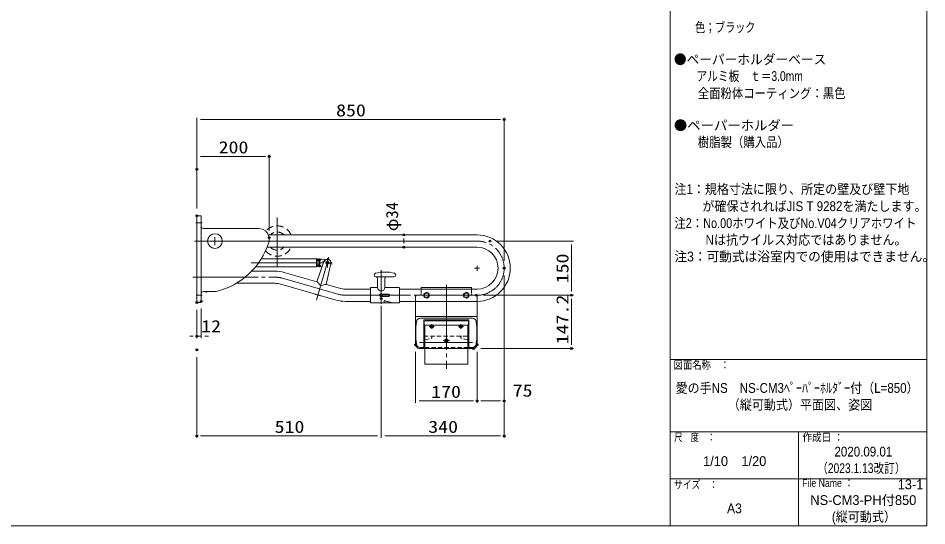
# Model space of a CAD drawing. Units: millimetres, scale not verified. Extents: x -2018 to 1982, y -1385 to 1385.
# Drawn here: x -531 to 1982, y -1385 to 20 of the extents above; entities that cross this region are included whole.
import ezdxf
from ezdxf.enums import TextEntityAlignment as Align

# ---------------------------------------------------------------- set-up
doc = ezdxf.new("R2010")
doc.units = ezdxf.units.MM
doc.header["$LTSCALE"] = 10
doc.header["$PDMODE"] = 32
doc.header["$PDSIZE"] = 5
for name, pattern in [('DASHED1', [1.8, 1.2, -0.6]), ('DASHED2', [3, 2, -1]), ('LONG_CHAIN', [21, 18, -1, 1, -1]), ('LONG_DOUBLE_CHAIN', [21.8, 18, -1, 0.6, -0.6, 0.6, -1])]:
    doc.linetypes.add(name, pattern=pattern)
for name, color, linetype, lineweight in [('0-0_zumenwaku', 6, 'Continuous', 9), ('0-3_CENTER', 5, 'LONG_DOUBLE_CHAIN', 9), ('0-5_一般寸法', 1, 'Continuous', 9), ('0-6_0', 7, 'Continuous', 9), ('0-8_10ユーザー', 1, 'Continuous', 9), ('0-B_ブラケット', 7, 'Continuous', 9), ('0-C_HIDDEN', 3, 'DASHED1', 9), ('0-E_SCREW', 1, 'DASHED1', 9)]:
    doc.layers.add(name, color=color, linetype=linetype, lineweight=lineweight)
doc.layers.add('0-1_moji', color=2, linetype='Continuous')
doc.layers.add('0-7_DEFPOINTS', color=7, linetype='Continuous')
doc.styles.add('ＭＳ ゴシック', font='')
doc.styles.add('ＭＳ Ｐゴシック', font='')
doc.styles.get('ＭＳ ゴシック').set_extended_font_data('MS Gothic')
doc.styles.get('ＭＳ Ｐゴシック').set_extended_font_data('MS PGothic')

msp = doc.modelspace()

# ---------------------------------------------------------------- linework, layer by layer
at = {"layer": '0-0_zumenwaku'}
for p, q in [((1271.91, 1384.82), (1271.91, -1385.17)), ((1271.91, -925.17), (1981.91, -925.17)), ((1271.91, -1125.17), (1981.91, -1125.17)), ((1626.91, -1125.17), (1626.91, -1385.17)), ((1271.91, -1255.17), (1981.91, -1255.17))]:
    msp.add_line(p, q, dxfattribs=at)
msp.add_lwpolyline([(-2018.08, -1385.17), (1981.91, -1385.17), (1981.91, 1384.82), (-2018.08, 1384.82)], close=True, dxfattribs=at)
at = {"layer": '0-3_CENTER', "color": 1, "linetype": 'LONG_CHAIN'}
for p, q in [((-40.07, -547.05), (-22.63, -547.05)), ((185.15, -666.28), (185.15, -532.05)), ((-43.62, -597.05), (738.15, -597.05)), ((25.2, -597.05), (1.11, -597.05)), ((13.15, -586.08), (13.15, -608.03)), ((111.99, -597.05), (738.15, -597.05)), ((328.47, -642.08), (294.33, -760.34)), ((310.7, -653.17), (337.61, -660.94)), ((324.15, -643.97), (324.15, -670.14)), ((113.15, -657.05), (337.63, -657.05)), ((473.15, -677.5), (473.15, -771.09)), ((731.29, -672.05), (745.25, -672.05)), ((738.15, -665.67), (738.15, -679.03)), ((-47.78, -697.05), (179.34, -697.05)), ((352.94, -744.11), (200.14, -700)), ((653.15, -718.15), (653.15, -950.32)), ((-39.17, -747.05), (-22.52, -747.05)), ((373.74, -747.05), (738.15, -747.05)), ((612.65, -826.86), (612.65, -839.85)), ((693.65, -826.86), (693.65, -839.85)), ((606.02, -833.35), (619.29, -833.35)), ((700.29, -833.35), (687.02, -833.35)), ((644.24, -872.35), (653.15, -872.35)), ((662.06, -872.35), (653.15, -872.35))]:
    msp.add_line(p, q, dxfattribs=at)
at = {"layer": '0-3_CENTER'}
msp.add_line((-11.13, -737.05), (-11.19, -740.74), dxfattribs=at)
at = {"layer": '0-3_CENTER', "linetype": 'LONG_CHAIN'}
msp.add_line((579.25, -877.85), (725.6, -877.85), dxfattribs=at)
at = {"layer": '0-3_CENTER', "color": 1, "linetype": 'LONG_CHAIN'}
for centre, start, end in [((738.15, -672.05), 270, 90), ((179.34, -772.05), 73.89627, 90), ((373.74, -672.05), 253.89627, 270)]:
    msp.add_arc(centre, 75, start, end, dxfattribs=at)
at = {"layer": '0-5_一般寸法'}
for p, q in [((-36.85, -378.35), (-36.85, -255.69)), ((-26.85, -260.69), (803.15, -260.69)), ((813.15, -652.05), (813.15, -255.69)), ((-36.85, -507.05), (-36.85, -358)), ((-26.85, -363), (153.15, -363)), ((163.15, -567.73), (163.15, -358)), ((793.89, -597.05), (1004.67, -597.05)), ((999.67, -607.05), (999.67, -737.05)), ((813.15, -692.05), (813.15, -1141.49)), ((813.15, -692.05), (813.15, -1044.61)), ((756.13, -747.05), (1004.67, -747.05)), ((756.13, -747.05), (1004.67, -747.05)), ((473.15, -776.29), (473.15, -1141.49)), ((473.15, -776.29), (473.15, -1141.49)), ((999.67, -757.05), (999.67, -884.25)), ((-36.85, -787.05), (-36.85, -865.55)), ((-24.85, -783.9), (-24.85, -865.55)), ((-46.85, -860.55), (-56.85, -860.55)), ((-24.85, -860.55), (-36.85, -860.55)), ((-14.85, -860.55), (-4.85, -860.55)), ((568.15, -903.75), (568.15, -1044.61)), ((738.15, -903.75), (738.15, -1044.61)), ((738.15, -903.75), (738.15, -1044.61)), ((748.15, -894.25), (1004.67, -894.25)), ((-36.85, -918.06), (-36.85, -1141.49)), ((578.15, -1039.61), (728.15, -1039.61)), ((748.15, -1039.61), (803.15, -1039.61)), ((463.15, -1136.49), (-26.85, -1136.49)), ((483.15, -1136.49), (803.15, -1136.49))]:
    msp.add_line(p, q, dxfattribs=at)
at = {"layer": '0-6_0', "color": 4}
for p, q in [((-36.85, -527.05), (-36.85, -767.05)), ((-26.35, -527.05), (-36.85, -527.05)), ((-24.85, -765.55), (-24.85, -528.55)), ((-18.85, -562.05), (133.15, -562.05)), ((160.65, -580.05), (738.15, -580.05)), ((187.42, -580.05), (386.3, -580.05)), ((157.23, -614.05), (738.15, -614.05)), ((187.42, -614.05), (386.3, -614.05)), ((187.42, -614.05), (386.3, -614.05)), ((141.36, -646.05), (293.65, -646.05)), ((293.65, -646.05), (293.65, -668.05)), ((295.65, -646.23), (300.15, -652.05)), ((303.35, -646.12), (315.15, -648.05)), ((303.35, -646.12), (303.35, -667.98)), ((307.15, -646.74), (303.35, -650.55)), ((319.79, -648.05), (315.15, -648.05)), ((125.75, -668.05), (293.65, -668.05)), ((294.96, -709.63), (314.72, -653.72)), ((303.35, -667.98), (300.15, -667.98)), ((303.35, -663.55), (307.15, -667.36)), ((303.35, -667.98), (310.07, -666.89)), ((320.83, -717.1), (333.91, -659.26)), ((115.14, -680.05), (179.34, -680.05)), ((295.09, -709.71), (204.86, -683.66)), ((508.35, -696.05), (457.94, -696.05)), ((463.15, -725.55), (463.15, -700.75)), ((483.15, -725.55), (483.15, -700.75)), ((72.09, -714.05), (179.34, -714.05)), ((348.22, -760.44), (195.42, -716.33)), ((357.65, -727.78), (320.67, -717.1)), ((443.15, -726.55), (443.15, -767.55)), ((462.65, -726.05), (443.65, -726.05)), ((483.65, -726.05), (522.65, -726.05)), ((523.15, -767.55), (523.15, -726.55)), ((-18.85, -737.05), (9.8, -737.05)), ((290.77, -743.85), (306.14, -748.29)), ((291.45, -745.09), (304.9, -748.97)), ((373.74, -730.05), (443.15, -730.05)), ((472.65, -745.38), (472.65, -744.9)), ((472.65, -749.2), (472.65, -748.73)), ((473.15, -742.18), (473.15, -751.92)), ((474.82, -746.55), (475.3, -746.55)), ((475.3, -747.55), (474.82, -747.55)), ((475.3, -746.55), (475.3, -747.55)), ((476.55, -743.8), (493.15, -743.8)), ((476.55, -750.3), (493.15, -750.3)), ((523.15, -730.05), (738.15, -730.05)), ((-26.35, -767.05), (-36.85, -767.05)), ((373.74, -764.05), (443.15, -764.05)), ((443.65, -768.05), (465.15, -768.05)), ((465.15, -767.81), (465.15, -768.35)), ((465.35, -767.61), (481.15, -767.61)), ((465.35, -767.91), (481.15, -767.91)), ((505.01, -768.05), (481.15, -761.96)), ((481.15, -767.91), (481.15, -761.96)), ((505.01, -768.05), (522.65, -768.05)), ((505.01, -768.35), (505.01, -768.05)), ((523.15, -764.05), (738.15, -764.05))]:
    msp.add_line(p, q, dxfattribs=at)
at = {"layer": '0-6_0', "color": 3}
for p, q in [((583.15, -726.55), (583.15, -730.05)), ((583.65, -726.05), (653.15, -726.05)), ((722.65, -726.05), (653.15, -726.05)), ((723.15, -726.55), (723.15, -730.05)), ((583.65, -730.05), (653.15, -730.05)), ((722.65, -730.05), (653.15, -730.05)), ((568.15, -764.05), (568.15, -883.75)), ((738.15, -764.05), (738.15, -883.75)), ((568.15, -805.76), (738.15, -805.76)), ((578.65, -894.25), (727.65, -894.25))]:
    msp.add_line(p, q, dxfattribs=at)
at = {"layer": '0-6_0', "color": 5, "linetype": 'DASHED1'}
for p, q in [((568.15, -750.05), (568.15, -764.05)), ((571.65, -746.55), (580.65, -746.55)), ((583.15, -730.05), (583.15, -744.05)), ((594.4, -740.55), (590.65, -747.05)), ((590.65, -747.05), (594.4, -753.55)), ((601.91, -740.55), (594.4, -740.55)), ((594.4, -753.55), (601.91, -753.55)), ((704.4, -740.55), (700.65, -747.05)), ((700.65, -747.05), (704.4, -753.55)), ((711.91, -740.55), (704.4, -740.55)), ((704.4, -753.55), (711.91, -753.55)), ((723.15, -730.05), (723.15, -744.05)), ((734.65, -746.55), (725.65, -746.55)), ((738.15, -750.05), (738.15, -764.05))]:
    msp.add_line(p, q, dxfattribs=at)
at = {"layer": '0-6_0'}
for p, q in [((569.37, -829.42), (570.6, -819.16)), ((580.53, -810.35), (653.15, -810.35)), ((591.15, -815.35), (591.15, -888.85)), ((591.15, -815.35), (653.15, -815.35)), ((592.15, -827.03), (592.15, -820.4)), ((594.65, -817.9), (653.15, -817.9)), ((725.78, -810.35), (653.15, -810.35)), ((715.15, -815.35), (653.15, -815.35)), ((711.65, -817.9), (653.15, -817.9)), ((714.15, -827.03), (714.15, -820.4)), ((715.15, -815.35), (715.15, -888.85)), ((736.94, -829.42), (735.71, -819.16)), ((568.65, -850.85), (568.65, -841.33)), ((568.65, -850.85), (568.65, -860.37)), ((594.65, -829.53), (653.15, -829.53)), ((711.65, -829.53), (653.15, -829.53)), ((737.65, -850.85), (737.65, -841.33)), ((737.65, -850.85), (737.65, -860.37)), ((569.37, -872.29), (570.6, -882.54)), ((591.15, -870.35), (593.65, -870.35)), ((715.15, -870.35), (712.65, -870.35)), ((736.94, -872.29), (735.71, -882.54)), ((580.53, -891.35), (593.65, -891.35)), ((725.78, -891.35), (712.65, -891.35))]:
    msp.add_line(p, q, dxfattribs=at)
at = {"layer": '0-6_0', "color": 5, "linetype": 'LONG_DOUBLE_CHAIN'}
for p, q in [((593.65, -829.48), (593.65, -937.85)), ((712.65, -829.48), (712.65, -937.85)), ((712.65, -829.48), (712.65, -937.85)), ((593.65, -937.85), (712.65, -937.85))]:
    msp.add_line(p, q, dxfattribs=at)
at = {"layer": '0-6_0', "color": 1, "linetype": 'DASHED1'}
for p, q in [((591.15, -860.35), (715.15, -860.35)), ((593.65, -870.35), (611.78, -866.23)), ((613.33, -864.28), (613.33, -862.35)), ((692.98, -864.28), (692.98, -862.35)), ((712.65, -870.35), (694.53, -866.23)), ((593.65, -891.35), (712.65, -891.35))]:
    msp.add_line(p, q, dxfattribs=at)
at = {"layer": '0-6_0', "color": 4}
for points in [[(293.65, -646.05), (295.65, -646.23), (295.65, -667.88)], [(303.35, -646.12), (300.15, -646.12), (300.15, -667.98)], [(293.65, -668.05), (295.65, -667.88), (300.15, -662.05)], [(471.47, -747.55), (471, -747.55), (471, -746.55), (471.47, -746.55)], [(472.65, -744.9), (473.65, -744.9), (473.65, -745.38)], [(473.65, -748.73), (473.65, -749.2), (472.65, -749.2)], [(481.15, -762.35), (505.01, -768.35), (465.15, -768.35)]]:
    msp.add_lwpolyline(points, dxfattribs=at)
at = {"layer": '0-6_0', "color": 5, "linetype": 'DASHED1'}
for points in [[(601.91, -753.55), (605.66, -747.05), (601.91, -740.55)], [(711.91, -753.55), (715.66, -747.05), (711.91, -740.55)]]:
    msp.add_lwpolyline(points, dxfattribs=at)
at = {"layer": '0-6_0', "color": 4}
for centre, radius in [((324.15, -657.05), 4), ((324.15, -657.05), 4), ((324.15, -657.05), 4), ((473.15, -747.05), 4.7)]:
    msp.add_circle(centre, radius, dxfattribs=at)
at = {"layer": '0-6_0', "color": 5, "linetype": 'DASHED1'}
for centre, radius in [((598.15, -747.05), 7.7), ((598.15, -747.05), 6.5), ((598.15, -747.05), 6), ((708.15, -747.05), 7.7), ((708.15, -747.05), 6.5), ((708.15, -747.05), 6)]:
    msp.add_circle(centre, radius, dxfattribs=at)
at = {"layer": '0-6_0', "color": 4}
for centre, radius, start, end in [((-26.35, -528.55), 1.5, 0, 90), ((-18.85, -556.05), 6, 180, 270), ((133.15, -592.05), 30, 342.73039, 90), ((-29.19, -541.59), 200, 283.25984, 342.73035), ((738.15, -672.05), 92, 270, 90), ((738.15, -672.05), 58, 270, 90), ((324.15, -657.05), 10, 347.26347, 160.53039), ((179.34, -772.05), 92, 73.89627, 90), ((458.15, -691.05), 5, 105.25752, 267.70786), ((483.15, -782.71), 100, 74.74248, 105.25752), ((458.15, -700.75), 5, 0, 70.19402), ((488.15, -700.75), 5, 109.80598, 180), ((508.15, -691.05), 5, 272.38815, 74.74248), ((179.34, -772.05), 58, 73.89627, 90), ((285.24, -726.02), 19.05, 48.19148, 59.34609), ((284.68, -726.27), 19.61, 29.74842, 47.44986), ((308.27, -711.74), 8.13, 216.21349, 254.56545), ((308.45, -711.79), 8.13, 253.22708, 291.57905), ((320.66, -736.66), 19.61, 100.34268, 118.04411), ((320.31, -736.15), 19.05, 88.44644, 99.60106), ((373.74, -672.05), 58, 253.89627, 270), ((443.65, -726.55), 0.5, 90, 180), ((462.65, -725.55), 0.5, 270, 0), ((473.15, -725.25), 10, 181.7388, 355.40573), ((473.15, -725.25), 10, 181.7388, 355.40573), ((483.65, -725.55), 0.5, 180, 270), ((522.65, -726.55), 0.5, 0, 90), ((-18.85, -743.05), 6, 90, 180), ((9.8, -707.05), 30, 270, 283.25983), ((291.73, -744.13), 1, 163.89627, 253.89627), ((305.18, -748.01), 1, 253.89627, 343.89627), ((471.47, -745.38), 1.18, 270, 0), ((471.47, -748.73), 1.18, 0, 90), ((474.82, -745.38), 1.18, 180, 270), ((474.82, -748.73), 1.18, 90, 180), ((493.15, -747.05), 3.25, 270, 90), ((-26.35, -765.55), 1.5, 270, 0), ((373.74, -672.05), 92, 253.89627, 270), ((443.65, -767.55), 0.5, 180, 270), ((465.35, -767.81), 0.2, 90, 180), ((465.35, -768.11), 0.2, 90, 180), ((522.65, -767.55), 0.5, 270, 0)]:
    msp.add_arc(centre, radius, start, end, dxfattribs=at)
at = {"layer": '0-6_0', "color": 6, "linetype": 'DASHED2'}
for radius, start, end in [(42, 23.87621, 139.47221), (25.15, 42.52753, 137.47247), (42, 220.06177, 336.12379), (25.15, 222.52753, 317.47247)]:
    msp.add_arc((185.15, -597.05), radius, start, end, dxfattribs=at)
at = {"layer": '0-6_0', "color": 3}
for centre, radius, start, end in [((583.65, -726.55), 0.5, 90, 180), ((722.65, -726.55), 0.5, 0, 90), ((583.65, -729.55), 0.5, 180, 270), ((722.65, -729.55), 0.5, 270, 0), ((578.65, -883.75), 10.5, 180, 270), ((727.65, -883.75), 10.5, 270, 0)]:
    msp.add_arc(centre, radius, start, end, dxfattribs=at)
at = {"layer": '0-6_0', "color": 5, "linetype": 'DASHED1'}
for centre, radius, start, end in [((571.65, -750.05), 3.5, 90, 180), ((580.65, -744.05), 2.5, 270, 0), ((725.65, -744.05), 2.5, 180, 270), ((734.65, -750.05), 3.5, 0, 90)]:
    msp.add_arc(centre, radius, start, end, dxfattribs=at)
at = {"layer": '0-6_0'}
for centre, radius, start, end in [((668.65, -841.33), 100, 173.15723, 180), ((580.53, -820.35), 10, 90, 173.15723), ((594.65, -820.4), 2.5, 90, 180), ((594.65, -827.03), 2.5, 180, 270), ((711.65, -820.4), 2.5, 0, 90), ((711.65, -827.03), 2.5, 270, 0), ((725.78, -820.35), 10, 6.84277, 90), ((637.65, -841.33), 100, 0, 6.84277), ((668.65, -860.37), 100, 180, 186.84277), ((637.65, -860.37), 100, 353.15723, 0), ((580.53, -881.35), 10, 186.84277, 270), ((588.65, -888.85), 2.5, 270, 0), ((717.65, -888.85), 2.5, 180, 270), ((725.78, -881.35), 10, 270, 353.15723)]:
    msp.add_arc(centre, radius, start, end, dxfattribs=at)
at = {"layer": '0-6_0', "color": 1, "linetype": 'DASHED1'}
for centre, start, end in [((611.33, -862.35), 0, 90), ((611.33, -864.28), 282.82392, 0), ((694.98, -862.35), 90, 180), ((694.98, -864.28), 180, 257.17608)]:
    msp.add_arc(centre, 2, start, end, dxfattribs=at)
at = {"layer": '0-7_DEFPOINTS'}
for p in [(813.15, -260.69), (163.15, -363), (-36.85, -398.35), (-36.85, -527.05), (535.32, -580.05), (163.15, -587.73), (773.89, -597.05), (535.32, -614.05), (813.15, -672.05), (813.15, -672.05), (473.15, -756.29), (736.13, -747.05), (999.67, -747.05), (-36.85, -767.05), (-24.85, -763.9), (-36.85, -860.55), (-36.85, -898.06), (568.15, -883.75), (728.15, -894.25), (738.15, -883.75), (999.67, -894.25), (738.15, -1039.61), (813.15, -1039.61), (-36.85, -1136.49), (813.15, -1136.49)]:
    msp.add_point(p, dxfattribs=at)
at = {"layer": '0-8_10ユーザー'}
for p, q in [((515.32, -580.05), (530.32, -580.05)), ((535.32, -590.05), (535.32, -604.05)), ((515.32, -614.05), (530.32, -614.05))]:
    msp.add_line(p, q, dxfattribs=at)
at = {"layer": '0-B_ブラケット'}
msp.add_circle((13.15, -597.05), 20.25, dxfattribs=at)
at = {"layer": '0-C_HIDDEN', "color": 6}
msp.add_arc((307.57, -675.45), 0.5, 111.27843, 160.52958, dxfattribs=at)
at = {"layer": '0-E_SCREW'}
for p, q in [((612.65, -828.73), (608.65, -831.04)), ((616.65, -831.04), (612.65, -828.73)), ((689.65, -831.04), (693.65, -828.73)), ((693.65, -828.73), (697.65, -831.04)), ((608.65, -831.04), (608.65, -835.66)), ((608.65, -835.66), (612.65, -837.97)), ((612.65, -837.97), (616.65, -835.66)), ((616.65, -835.66), (616.65, -831.04)), ((689.65, -835.66), (689.65, -831.04)), ((693.65, -837.97), (689.65, -835.66)), ((697.65, -835.66), (693.65, -837.97)), ((697.65, -831.04), (697.65, -835.66)), ((653.15, -867.73), (649.15, -870.04)), ((649.15, -870.04), (649.15, -874.66)), ((649.15, -874.66), (653.15, -876.97)), ((657.15, -870.04), (653.15, -867.73)), ((653.15, -876.97), (657.15, -874.66)), ((657.15, -874.66), (657.15, -870.04))]:
    msp.add_line(p, q, dxfattribs=at)
for centre, radius in [((612.65, -833.35), 2.5), ((612.65, -833.35), 2.1), ((693.65, -833.35), 2.5), ((693.65, -833.35), 2.1), ((653.15, -872.35), 2.5), ((653.15, -872.35), 2.1)]:
    msp.add_circle(centre, radius, dxfattribs=at)
for p in [(615.15, -833.35), (691.15, -833.35)]:
    msp.add_point(p, dxfattribs=at)

# ---------------------------------------------------------------- texts
at = {"layer": '0-0_zumenwaku', "style": 'ＭＳ Ｐゴシック'}
for s, height, width, p in [('図面名称\u3000：', 21.69, 0.85, (1281.72, -957.51)), ('尺\u3000度\u3000：', 21.7, 0.75, (1283.44, -1157.51)), ('作成日 ：', 21.69, 0.9, (1638.2, -1157.61)), ('File Name ：', 21.69, 0.85, (1637.4, -1283.98)), ('サイズ\u3000：', 21.69, 0.8, (1282.98, -1288.64))]:
    msp.add_text(s, height=height, dxfattribs=dict(at, width=width)).set_placement(p, align=Align.BOTTOM_LEFT)
at = {"layer": '0-1_moji', "style": 'ＭＳ Ｐゴシック'}
for s, height, width, p in [('\u3000\u3000色；ブラック', 27.11, 0.75, (1285.96, -27.21)), ('●ペーパーホルダーベース', 27.11, 0.95, (1282.56, -116.06)), ('\u3000\u3000アルミ板\u3000ｔ＝3.0mm', 27.13, 0.8, (1285.96, -162.26)), ('\u3000\u3000全面粉体コーティング：黒色', 27.11, 0.85, (1285.96, -209.75)), ('\u3000\u3000樹脂製（購入品）', 27.13, 0.85, (1285.96, -344.8)), ('注1：規格寸法に限り、所定の壁及び壁下地\u3000\u3000', 27.11, 0.9, (1283.96, -475.05)), ('\u3000 \u3000が確保されればJIS T 9282を満たします。', 27.11, 0.9, (1285.96, -522.24)), ('注2：No.00ホワイト及びNo.V04クリアホワイト\u3000\u3000', 27.11, 0.85, (1283.96, -569.16)), ('\u3000  \u3000Nは抗ウイルス対応ではありません。', 27.13, 0.9, (1285.96, -615.35)), ('注3：可動式は浴室内での使用はできません。', 27.11, 0.95, (1283.96, -661.54)), ('愛の手NS\u3000NS-CM3ﾍﾟｰﾊﾟｰﾎﾙﾀﾞｰ付（L=850）', 27.11, 0.9, (1287.27, -1025.33)), ('（縦可動式）平面図、姿図', 27.13, 0.9, (1431.67, -1071.67)), ('2020.09.01', 27.13, 0.9, (1726.82, -1201.49)), ('（2023.1.13改訂）', 27.11, 0.8, (1678.97, -1247.26)), ('A3', 27.11, 0.95, (1429.54, -1358.54)), ('(縦可動式）', 27.13, 0.9, (1719.79, -1381.58))]:
    msp.add_text(s, height=height, dxfattribs=dict(at, width=width)).set_placement(p, align=Align.BOTTOM_LEFT)
for s, height, p in [('●ペーパーホルダー', 27.11, (1282.56, -298.61)), ('1/10\u30001/20', 27.11, (1363.36, -1227.72)), ('13-1', 27.13, (1901.68, -1292.12)), ('NS-CM3-PH付850', 27.11, (1660.09, -1335.66))]:
    msp.add_text(s, height=height, dxfattribs=at).set_placement(p, align=Align.BOTTOM_LEFT)
at = {"layer": '0-5_一般寸法', "color": 2, "style": 'ＭＳ ゴシック', "width": 1.2}
for s, p in [('850', (348.15, -262.17)), ('200', (23.15, -364.47)), ('12', (-25.12, -859.61)), ('170', (611.16, -1041.09)), ('75', (836.7, -1037.72)), ('510', (178.15, -1137.96)), ('340', (603.15, -1137.96))]:
    msp.add_text(s, height=33.65, dxfattribs=at).set_placement(p, align=Align.BOTTOM_LEFT)
for s, p in [('150', (1001.14, -714.05)), ('147.2', (1001.14, -882.65))]:
    msp.add_text(s, height=33.65, rotation=90, dxfattribs=at).set_placement(p, align=Align.BOTTOM_LEFT)
at = {"layer": '0-8_10ユーザー', "color": 2, "style": 'ＭＳ ゴシック'}
msp.add_text('φ34', height=33.67, rotation=90, dxfattribs=at).set_placement((529.89, -569.64), align=Align.BOTTOM_LEFT)

doc.saveas('drawing.dxf')
